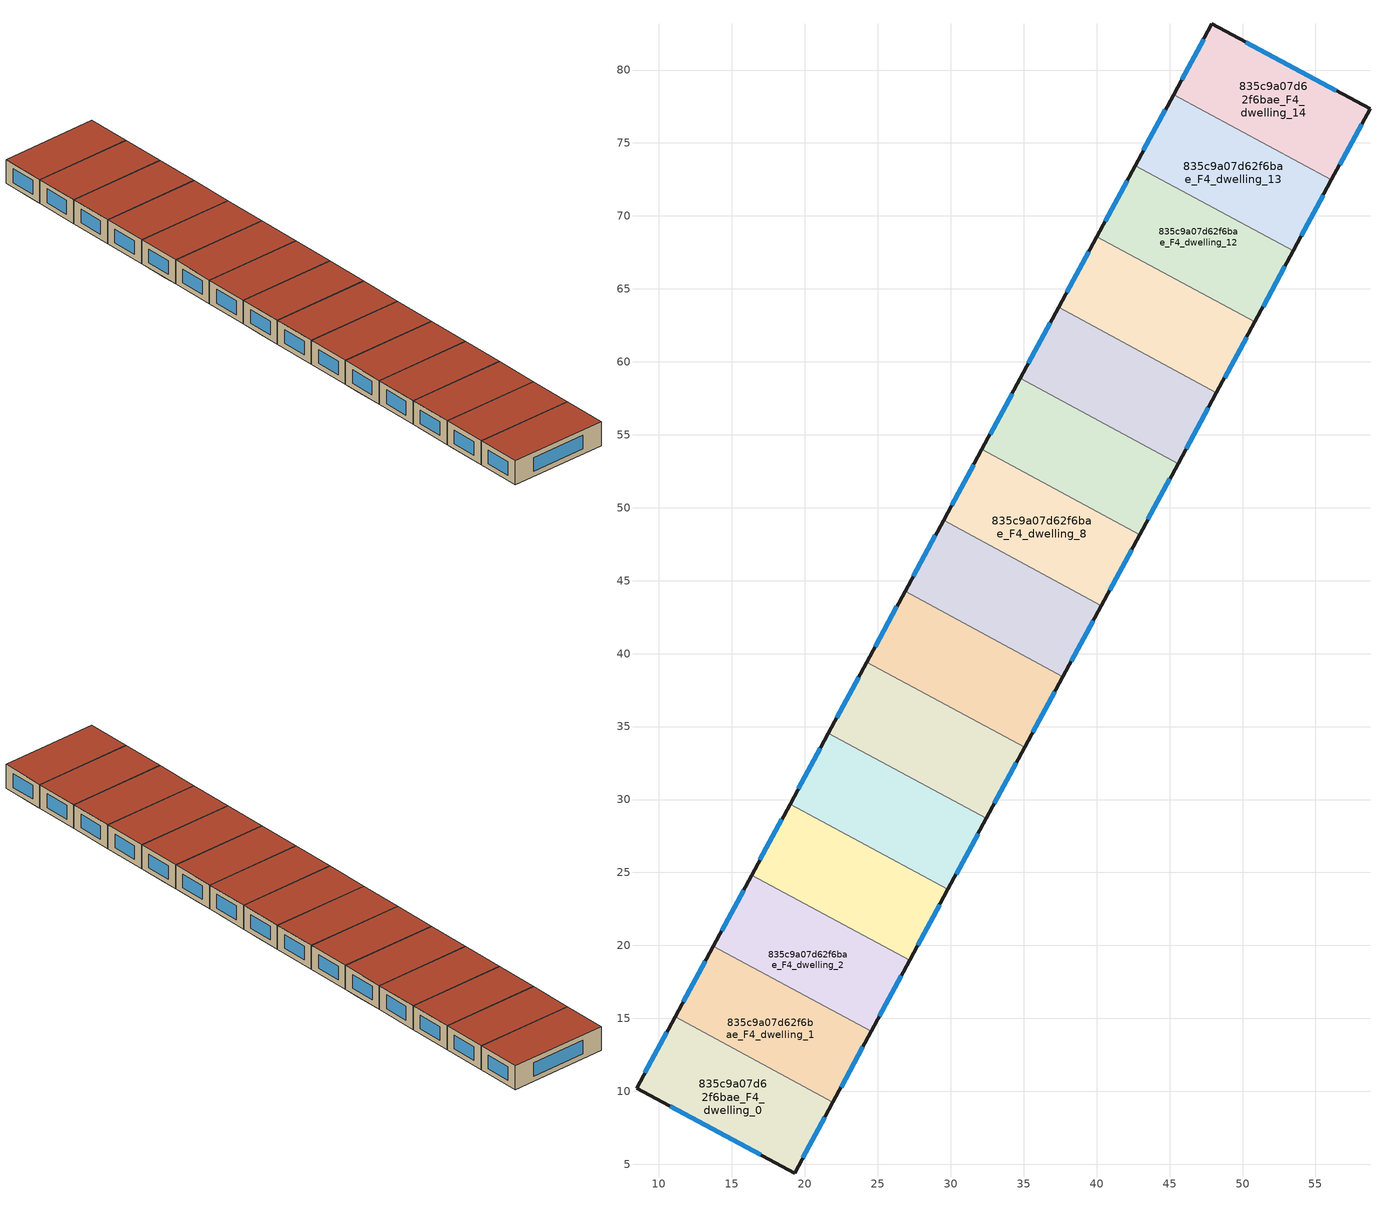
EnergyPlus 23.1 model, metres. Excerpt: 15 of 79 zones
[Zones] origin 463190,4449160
835c9a07d62f6bae_F4_dwelling_0
 floor to 835c9a07d62f6bae_F3_dwelling_0 (EU_floor_Construction): 21.75,8.94 19.29,4.4 8.46,10.21 10.94,14.79 z12
 floor to 835c9a07d62f6bae_F3_dwelling_1 (EU_floor_Construction): 21.92,9.25 21.75,8.94 10.94,14.79 11.1,15.09 z12
 wall outside (EU_wall_Construction): 11.1,15.09 8.46,10.21 19.29,4.4 21.92,9.25 z12:15
 wall to 835c9a07d62f6bae_F4_dwelling_1 (EU_wall_Construction): 21.92,9.25 11.1,15.09 z12:15
 window (EU_Window_Construction): 19.86,5.44 21.35,8.21 / 10.78,8.97 16.97,5.64 / 10.54,14.05 9.03,11.26 z12.64:14.36
 roof outside (EU_roof_Construction): 19.29,4.4 21.92,9.25 11.1,15.09 8.46,10.21 z15
835c9a07d62f6bae_F4_dwelling_1
 floor to 835c9a07d62f6bae_F3_dwelling_1 (EU_floor_Construction): 24.22,13.5 21.92,9.25 11.1,15.09 13.4,19.35 z12
 floor to 835c9a07d62f6bae_F3_dwelling_2 (EU_floor_Construction): 24.55,14.11 24.22,13.5 13.4,19.35 13.73,19.96 z12
 wall outside (EU_wall_Construction): 21.92,9.25 24.55,14.11 / 13.73,19.96 11.1,15.09 z12:15
 wall to 835c9a07d62f6bae_F4_dwelling_2 (EU_wall_Construction): 24.55,14.11 13.73,19.96 z12:15
 window (EU_Window_Construction): 22.48,10.29 23.98,13.07 / 13.17,18.92 11.66,16.13 z12.64:14.36
 roof outside (EU_roof_Construction): 21.92,9.25 24.55,14.11 13.73,19.96 11.1,15.09 z15
835c9a07d62f6bae_F4_dwelling_10
 floor to 835c9a07d62f6bae_F3_dwelling_11 (EU_floor_Construction): 48.21,57.88 46.4,54.54 35.59,60.38 37.39,63.73 z12
 floor adiabatic (EU_floor_Construction): 46.4,54.54 45.58,53.02 34.76,58.87 35.59,60.38 z12
 wall outside (EU_wall_Construction): 45.58,53.02 48.21,57.88 / 37.39,63.73 34.76,58.87 z12:15
 wall to 835c9a07d62f6bae_F4_dwelling_11 (EU_wall_Construction): 48.21,57.88 37.39,63.73 z12:15
 wall to 835c9a07d62f6bae_F4_dwelling_9 (EU_wall_Construction): 34.76,58.87 45.58,53.02 z12:15
 window (EU_Window_Construction): 46.15,54.06 47.65,56.84 / 36.83,62.69 35.33,59.91 z12.64:14.36
 roof outside (EU_roof_Construction): 45.58,53.02 48.21,57.88 37.39,63.73 34.76,58.87 z15
835c9a07d62f6bae_F4_dwelling_11
 floor to 835c9a07d62f6bae_F3_dwelling_12 (EU_floor_Construction): 50.84,62.74 48.87,59.09 38.05,64.94 40.02,68.59 z12
 floor to 835c9a07d62f6bae_F3_dwelling_11 (EU_floor_Construction): 48.87,59.09 48.21,57.88 37.39,63.73 38.05,64.94 z12
 wall outside (EU_wall_Construction): 48.21,57.88 50.84,62.74 / 40.02,68.59 37.39,63.73 z12:15
 wall to 835c9a07d62f6bae_F4_dwelling_12 (EU_wall_Construction): 50.84,62.74 40.02,68.59 z12:15
 window (EU_Window_Construction): 48.78,58.92 50.28,61.7 / 39.46,67.55 37.96,64.77 z12.64:14.36
 roof outside (EU_roof_Construction): 48.21,57.88 50.84,62.74 40.02,68.59 37.39,63.73 z15
835c9a07d62f6bae_F4_dwelling_12
 floor adiabatic (EU_floor_Construction): 53.47,67.6 51.33,63.65 40.51,69.5 42.65,73.45 z12
 floor to 835c9a07d62f6bae_F3_dwelling_12 (EU_floor_Construction): 51.33,63.65 50.84,62.74 40.02,68.59 40.51,69.5 z12
 wall outside (EU_wall_Construction): 50.84,62.74 53.47,67.6 / 42.65,73.45 40.02,68.59 z12:15
 wall to 835c9a07d62f6bae_F4_dwelling_13 (EU_wall_Construction): 53.47,67.6 42.65,73.45 z12:15
 window (EU_Window_Construction): 51.4,63.78 52.91,66.56 / 42.09,72.41 40.58,69.63 z12.64:14.36
 roof outside (EU_roof_Construction): 50.84,62.74 53.47,67.6 42.65,73.45 40.02,68.59 z15
835c9a07d62f6bae_F4_dwelling_13
 floor adiabatic (EU_floor_Construction): 56.1,72.46 53.47,67.6 42.65,73.45 45.28,78.31 z12
 wall outside (EU_wall_Construction): 53.47,67.6 56.1,72.46 / 45.28,78.31 42.65,73.45 z12:15
 wall to 835c9a07d62f6bae_F4_dwelling_14 (EU_wall_Construction): 56.1,72.46 45.28,78.31 z12:15
 window (EU_Window_Construction): 54.03,68.64 55.54,71.42 / 44.72,77.27 43.21,74.49 z12.64:14.36
 roof outside (EU_roof_Construction): 53.47,67.6 56.1,72.46 45.28,78.31 42.65,73.45 z15
835c9a07d62f6bae_F4_dwelling_14
 floor to 835c9a07d62f6bae_F3_dwelling_15 (EU_floor_Construction): 58.74,77.34 56.26,72.77 45.44,78.62 47.9,83.16 z12
 floor to 835c9a07d62f6bae_F3_dwelling_14 (EU_floor_Construction): 56.26,72.77 56.1,72.46 45.28,78.31 45.44,78.62 z12
 wall outside (EU_wall_Construction): 56.1,72.46 58.74,77.34 47.9,83.16 45.28,78.31 z12:15
 window (EU_Window_Construction): 47.34,82.12 45.84,79.35 / 56.42,78.59 50.22,81.91 / 56.66,73.51 58.17,76.3 z12.64:14.36
 roof outside (EU_roof_Construction): 56.1,72.46 58.74,77.34 47.9,83.16 45.28,78.31 z15
835c9a07d62f6bae_F4_dwelling_2
 floor to 835c9a07d62f6bae_F3_dwelling_2 (EU_floor_Construction): 26.68,18.06 24.55,14.11 13.73,19.96 15.87,23.91 z12
 floor to 835c9a07d62f6bae_F3_dwelling_3 (EU_floor_Construction): 27.18,18.97 26.68,18.06 15.87,23.91 16.36,24.82 z12
 wall outside (EU_wall_Construction): 24.55,14.11 27.18,18.97 / 16.36,24.82 13.73,19.96 z12:15
 wall to 835c9a07d62f6bae_F4_dwelling_3 (EU_wall_Construction): 27.18,18.97 16.36,24.82 z12:15
 window (EU_Window_Construction): 25.11,15.15 26.61,17.93 / 15.8,23.78 14.29,21 z12.64:14.36
 roof outside (EU_roof_Construction): 24.55,14.11 27.18,18.97 16.36,24.82 13.73,19.96 z15
835c9a07d62f6bae_F4_dwelling_3
 floor to 835c9a07d62f6bae_F3_dwelling_3 (EU_floor_Construction): 29.15,22.62 27.18,18.97 16.36,24.82 18.33,28.47 z12
 floor to 835c9a07d62f6bae_F3_dwelling_4 (EU_floor_Construction): 29.81,23.84 29.15,22.62 18.33,28.47 18.99,29.68 z12
 wall outside (EU_wall_Construction): 27.18,18.97 29.81,23.84 / 18.99,29.68 16.36,24.82 z12:15
 wall to 835c9a07d62f6bae_F4_dwelling_4 (EU_wall_Construction): 29.81,23.84 18.99,29.68 z12:15
 window (EU_Window_Construction): 27.74,20.02 29.24,22.8 / 18.43,28.64 16.92,25.86 z12.64:14.36
 roof outside (EU_roof_Construction): 27.18,18.97 29.81,23.84 18.99,29.68 16.36,24.82 z15
835c9a07d62f6bae_F4_dwelling_4
 floor adiabatic (EU_floor_Construction): 31.61,27.18 29.81,23.84 18.99,29.68 20.8,33.03 z12
 floor to 835c9a07d62f6bae_F3_dwelling_5 (EU_floor_Construction): 32.44,28.7 31.61,27.18 20.8,33.03 21.62,34.55 z12
 wall outside (EU_wall_Construction): 29.81,23.84 32.44,28.7 / 21.62,34.55 18.99,29.68 z12:15
 wall to 835c9a07d62f6bae_F4_dwelling_5 (EU_wall_Construction): 32.44,28.7 21.62,34.55 z12:15
 window (EU_Window_Construction): 30.37,24.88 31.87,27.66 / 21.06,33.51 19.55,30.73 z12.64:14.36
 roof outside (EU_roof_Construction): 29.81,23.84 32.44,28.7 21.62,34.55 18.99,29.68 z15
835c9a07d62f6bae_F4_dwelling_5
 floor to 835c9a07d62f6bae_F3_dwelling_5 (EU_floor_Construction): 34.08,31.74 32.44,28.7 21.62,34.55 23.26,37.59 z12
 floor to 835c9a07d62f6bae_F3_dwelling_6 (EU_floor_Construction): 35.07,33.57 34.08,31.74 23.26,37.59 24.25,39.41 z12
 wall outside (EU_wall_Construction): 32.44,28.7 35.07,33.57 / 24.25,39.41 21.62,34.55 z12:15
 wall to 835c9a07d62f6bae_F4_dwelling_6 (EU_wall_Construction): 35.07,33.57 24.25,39.41 z12:15
 window (EU_Window_Construction): 33,29.74 34.5,32.52 / 23.68,38.37 22.18,35.59 z12.64:14.36
 roof outside (EU_roof_Construction): 32.44,28.7 35.07,33.57 24.25,39.41 21.62,34.55 z15
835c9a07d62f6bae_F4_dwelling_6
 floor to 835c9a07d62f6bae_F3_dwelling_6 (EU_floor_Construction): 36.54,36.3 35.07,33.57 24.25,39.41 25.73,42.15 z12
 floor to 835c9a07d62f6bae_F3_dwelling_7 (EU_floor_Construction): 37.7,38.43 36.54,36.3 25.73,42.15 26.88,44.28 z12
 wall outside (EU_wall_Construction): 35.07,33.57 37.7,38.43 / 26.88,44.28 24.25,39.41 z12:15
 wall to 835c9a07d62f6bae_F4_dwelling_7 (EU_wall_Construction): 37.7,38.43 26.88,44.28 z12:15
 window (EU_Window_Construction): 35.63,34.61 37.13,37.39 / 26.31,43.23 24.81,40.45 z12.64:14.36
 roof outside (EU_roof_Construction): 35.07,33.57 37.7,38.43 26.88,44.28 24.25,39.41 z15
835c9a07d62f6bae_F4_dwelling_7
 floor to 835c9a07d62f6bae_F3_dwelling_7 (EU_floor_Construction): 39.01,40.86 37.7,38.43 26.88,44.28 28.19,46.71 z12
 floor to 835c9a07d62f6bae_F3_dwelling_8 (EU_floor_Construction): 40.32,43.29 39.01,40.86 28.19,46.71 29.51,49.14 z12
 wall outside (EU_wall_Construction): 37.7,38.43 40.33,43.29 / 29.51,49.14 26.88,44.28 z12:15
 wall to 835c9a07d62f6bae_F4_dwelling_8 (EU_wall_Construction): 40.33,43.29 29.51,49.14 z12:15
 window (EU_Window_Construction): 38.26,39.47 39.76,42.25 / 28.94,48.1 27.44,45.32 z12.64:14.36
 roof outside (EU_roof_Construction): 37.7,38.43 40.33,43.29 29.51,49.14 26.88,44.28 z15
835c9a07d62f6bae_F4_dwelling_8
 floor adiabatic (EU_floor_Construction): 42.95,48.15 40.33,43.29 29.51,49.14 32.14,54 z12
 wall outside (EU_wall_Construction): 40.33,43.29 42.95,48.15 / 32.14,54 29.51,49.14 z12:15
 wall to 835c9a07d62f6bae_F4_dwelling_9 (EU_wall_Construction): 42.95,48.15 32.14,54 z12:15
 window (EU_Window_Construction): 40.89,44.33 42.39,47.11 / 31.57,52.96 30.07,50.18 z12.64:14.36
 roof outside (EU_roof_Construction): 40.33,43.29 42.95,48.15 32.14,54 29.51,49.14 z15
835c9a07d62f6bae_F4_dwelling_9
 floor adiabatic (EU_floor_Construction): 45.58,53.02 43.94,49.98 33.12,55.83 34.76,58.87 z12
 floor to 835c9a07d62f6bae_F3_dwelling_9 (EU_floor_Construction): 43.94,49.98 42.95,48.15 32.14,54 33.12,55.83 z12
 wall outside (EU_wall_Construction): 42.95,48.15 45.58,53.02 / 34.76,58.87 32.14,54 z12:15
 window (EU_Window_Construction): 43.52,49.19 45.02,51.97 / 34.2,57.82 32.7,55.04 z12.64:14.36
 roof outside (EU_roof_Construction): 42.95,48.15 45.58,53.02 34.76,58.87 32.14,54 z15
[Building]
EU S2 Campaign: North Axis=0; Terrain=City; Solar Distribution=FullExterior
[Site:Location]
Yerevan-Zvartnots.Intl.AP: Latitude=40.15; Longitude=44.383; Time Zone=4; Elevation=854
[SizingPeriod:WeatherFileDays]
AnnualSizingPeriod: Begin Month=1; Begin Day of Month=1; End Month=12; End Day of Month=31; Day of Week for Start Day=Monday; Use Weather File Daylight Saving Period=No; Use Weather File Rain and Snow Indicators=No
[MATERIAL]
EU_InternalMass_Material: Roughness=MediumRough; Thickness=0.1; Conductivity=1; Density=1800; Specific Heat=900; Thermal Absorptance=0.9; Solar Absorptance=0.7; Visible Absorptance=0.7
[MATERIAL:NOMASS] Roughness=MediumRough; Thermal Absorptance=0.9; Solar Absorptance=0.7; Visible Absorptance=0.7
Name | Thermal Resistance
EU_wall_NoMass | 1.05043
EU_roof_NoMass | 1.45357
EU_floor_NoMass | 0.478065
[WINDOWMATERIAL:SIMPLEGLAZINGSYSTEM]
EU_Window_SimpleGlazing: UFactor=2.5566; Solar Heat Gain Coefficient=0.75; Visible Transmittance=0.75
[CONSTRUCTION]
EU_wall_Construction: EU_wall_NoMass
EU_roof_Construction: EU_roof_NoMass
EU_floor_Construction: EU_floor_NoMass
EU_Window_Construction: EU_Window_SimpleGlazing
EU_InternalMass_Construction: EU_InternalMass_Material
[ZONE] Type=1; Multiplier=1; Ceiling Height=autocalculate; Floor Area=autocalculate; Part of Total Floor Area=Yes
Name | Volume
835c9a07d62f6bae_F4_dwelling_0 | 203.943
835c9a07d62f6bae_F4_dwelling_1 | 203.944
835c9a07d62f6bae_F4_dwelling_10 | 203.953
835c9a07d62f6bae_F4_dwelling_11 | 203.95
835c9a07d62f6bae_F4_dwelling_12 | 203.938
835c9a07d62f6bae_F4_dwelling_13 | 203.958
835c9a07d62f6bae_F4_dwelling_14 | 203.956
835c9a07d62f6bae_F4_dwelling_2 | 203.98
835c9a07d62f6bae_F4_dwelling_3; 835c9a07d62f6bae_F4_dwelling_6 | 203.947
835c9a07d62f6bae_F4_dwelling_4 | 203.963
835c9a07d62f6bae_F4_dwelling_5 | 203.981
835c9a07d62f6bae_F4_dwelling_7 | 203.951
835c9a07d62f6bae_F4_dwelling_8 | 203.97
835c9a07d62f6bae_F4_dwelling_9 | 203.969
[INTERNALMASS] Construction=EU_InternalMass_Construction
Name | Zone or ZoneList | Surface Area
835c9a07d62f6bae_F4_dwelling_0_EU_InternalMass | 835c9a07d62f6bae_F4_dwelling_0 | 67.9808
835c9a07d62f6bae_F4_dwelling_1_EU_InternalMass | 835c9a07d62f6bae_F4_dwelling_1 | 67.9813
835c9a07d62f6bae_F4_dwelling_2_EU_InternalMass | 835c9a07d62f6bae_F4_dwelling_2 | 67.9934
835c9a07d62f6bae_F4_dwelling_3_EU_InternalMass | 835c9a07d62f6bae_F4_dwelling_3 | 67.982
835c9a07d62f6bae_F4_dwelling_4_EU_InternalMass | 835c9a07d62f6bae_F4_dwelling_4 | 67.9874
835c9a07d62f6bae_F4_dwelling_5_EU_InternalMass | 835c9a07d62f6bae_F4_dwelling_5 | 67.9936
835c9a07d62f6bae_F4_dwelling_6_EU_InternalMass | 835c9a07d62f6bae_F4_dwelling_6 | 67.9823
835c9a07d62f6bae_F4_dwelling_7_EU_InternalMass | 835c9a07d62f6bae_F4_dwelling_7 | 67.9836
835c9a07d62f6bae_F4_dwelling_8_EU_InternalMass | 835c9a07d62f6bae_F4_dwelling_8 | 67.9898
835c9a07d62f6bae_F4_dwelling_9_EU_InternalMass | 835c9a07d62f6bae_F4_dwelling_9 | 67.9898
835c9a07d62f6bae_F4_dwelling_10_EU_InternalMass | 835c9a07d62f6bae_F4_dwelling_10 | 67.9844
835c9a07d62f6bae_F4_dwelling_11_EU_InternalMass | 835c9a07d62f6bae_F4_dwelling_11 | 67.9834
835c9a07d62f6bae_F4_dwelling_12_EU_InternalMass | 835c9a07d62f6bae_F4_dwelling_12 | 67.9793
835c9a07d62f6bae_F4_dwelling_13_EU_InternalMass | 835c9a07d62f6bae_F4_dwelling_13 | 67.986
835c9a07d62f6bae_F4_dwelling_14_EU_InternalMass | 835c9a07d62f6bae_F4_dwelling_14 | 67.9854
[OTHEREQUIPMENT] Fuel Type=Electricity; Design Level Calculation Method=Watts/Area; Power per Zone Floor Area=1; Fraction Latent=0; Fraction Radiant=0; Fraction Lost=0; Carbon Dioxide Generation Rate=0; EndUse Subcategory=EU_Step8_InternalGains
Name | Zone or ZoneList or Space or SpaceList | Schedule
EU_Step8_InternalGain_835c9a07d62f6bae_F4_dwelling_0_f000 | 835c9a07d62f6bae_F4_dwelling_0 | EU_Step8_GainSchedule_835c9a07d62f6bae_F4_dwelling_0_f000
EU_Step8_InternalGain_835c9a07d62f6bae_F4_dwelling_1_f000 | 835c9a07d62f6bae_F4_dwelling_1 | EU_Step8_GainSchedule_835c9a07d62f6bae_F4_dwelling_1_f000
EU_Step8_InternalGain_835c9a07d62f6bae_F4_dwelling_2_f000 | 835c9a07d62f6bae_F4_dwelling_2 | EU_Step8_GainSchedule_835c9a07d62f6bae_F4_dwelling_2_f000
EU_Step8_InternalGain_835c9a07d62f6bae_F4_dwelling_3_f000 | 835c9a07d62f6bae_F4_dwelling_3 | EU_Step8_GainSchedule_835c9a07d62f6bae_F4_dwelling_3_f000
EU_Step8_InternalGain_835c9a07d62f6bae_F4_dwelling_4_f000 | 835c9a07d62f6bae_F4_dwelling_4 | EU_Step8_GainSchedule_835c9a07d62f6bae_F4_dwelling_4_f000
EU_Step8_InternalGain_835c9a07d62f6bae_F4_dwelling_5_f000 | 835c9a07d62f6bae_F4_dwelling_5 | EU_Step8_GainSchedule_835c9a07d62f6bae_F4_dwelling_5_f000
EU_Step8_InternalGain_835c9a07d62f6bae_F4_dwelling_6_f000 | 835c9a07d62f6bae_F4_dwelling_6 | EU_Step8_GainSchedule_835c9a07d62f6bae_F4_dwelling_6_f000
EU_Step8_InternalGain_835c9a07d62f6bae_F4_dwelling_7_f000 | 835c9a07d62f6bae_F4_dwelling_7 | EU_Step8_GainSchedule_835c9a07d62f6bae_F4_dwelling_7_f000
EU_Step8_InternalGain_835c9a07d62f6bae_F4_dwelling_8_f000 | 835c9a07d62f6bae_F4_dwelling_8 | EU_Step8_GainSchedule_835c9a07d62f6bae_F4_dwelling_8_f000
EU_Step8_InternalGain_835c9a07d62f6bae_F4_dwelling_9_f000 | 835c9a07d62f6bae_F4_dwelling_9 | EU_Step8_GainSchedule_835c9a07d62f6bae_F4_dwelling_9_f000
EU_Step8_InternalGain_835c9a07d62f6bae_F4_dwelling_10_f000 | 835c9a07d62f6bae_F4_dwelling_10 | EU_Step8_GainSchedule_835c9a07d62f6bae_F4_dwelling_10_f000
EU_Step8_InternalGain_835c9a07d62f6bae_F4_dwelling_11_f000 | 835c9a07d62f6bae_F4_dwelling_11 | EU_Step8_GainSchedule_835c9a07d62f6bae_F4_dwelling_11_f000
EU_Step8_InternalGain_835c9a07d62f6bae_F4_dwelling_12_f000 | 835c9a07d62f6bae_F4_dwelling_12 | EU_Step8_GainSchedule_835c9a07d62f6bae_F4_dwelling_12_f000
EU_Step8_InternalGain_835c9a07d62f6bae_F4_dwelling_13_f000 | 835c9a07d62f6bae_F4_dwelling_13 | EU_Step8_GainSchedule_835c9a07d62f6bae_F4_dwelling_13_f000
EU_Step8_InternalGain_835c9a07d62f6bae_F4_dwelling_14_f000 | 835c9a07d62f6bae_F4_dwelling_14 | EU_Step8_GainSchedule_835c9a07d62f6bae_F4_dwelling_14_f000
[ZONEVENTILATION:DESIGNFLOWRATE] Schedule=EU_AlwaysOn; Design Flow Rate Calculation Method=AirChanges/Hour; Air Changes per Hour=0.557805; Ventilation Type=Natural; Fan Pressure Rise=0; Fan Total Efficiency=1; Constant Term Coefficient=1; Temperature Term Coefficient=0; Velocity Term Coefficient=0; Velocity Squared Term Coefficient=0; Minimum Indoor Temperature=-100; Maximum Indoor Temperature=100; Delta Temperature=-100; Minimum Outdoor Temperature=-100; Maximum Outdoor Temperature=100; Maximum Wind Speed=40
Name | Zone or ZoneList or Space or SpaceList
EU_ConstantAir_835c9a07d62f6bae_F4_dwelling_0 | 835c9a07d62f6bae_F4_dwelling_0
EU_ConstantAir_835c9a07d62f6bae_F4_dwelling_1 | 835c9a07d62f6bae_F4_dwelling_1
EU_ConstantAir_835c9a07d62f6bae_F4_dwelling_2 | 835c9a07d62f6bae_F4_dwelling_2
EU_ConstantAir_835c9a07d62f6bae_F4_dwelling_3 | 835c9a07d62f6bae_F4_dwelling_3
EU_ConstantAir_835c9a07d62f6bae_F4_dwelling_4 | 835c9a07d62f6bae_F4_dwelling_4
EU_ConstantAir_835c9a07d62f6bae_F4_dwelling_5 | 835c9a07d62f6bae_F4_dwelling_5
EU_ConstantAir_835c9a07d62f6bae_F4_dwelling_6 | 835c9a07d62f6bae_F4_dwelling_6
EU_ConstantAir_835c9a07d62f6bae_F4_dwelling_7 | 835c9a07d62f6bae_F4_dwelling_7
EU_ConstantAir_835c9a07d62f6bae_F4_dwelling_8 | 835c9a07d62f6bae_F4_dwelling_8
EU_ConstantAir_835c9a07d62f6bae_F4_dwelling_9 | 835c9a07d62f6bae_F4_dwelling_9
EU_ConstantAir_835c9a07d62f6bae_F4_dwelling_10 | 835c9a07d62f6bae_F4_dwelling_10
EU_ConstantAir_835c9a07d62f6bae_F4_dwelling_11 | 835c9a07d62f6bae_F4_dwelling_11
EU_ConstantAir_835c9a07d62f6bae_F4_dwelling_12 | 835c9a07d62f6bae_F4_dwelling_12
EU_ConstantAir_835c9a07d62f6bae_F4_dwelling_13 | 835c9a07d62f6bae_F4_dwelling_13
EU_ConstantAir_835c9a07d62f6bae_F4_dwelling_14 | 835c9a07d62f6bae_F4_dwelling_14
[HVACTEMPLATE:THERMOSTAT] Constant Heating Setpoint=20; Constant Cooling Setpoint=50
EU_HeatOnly_835c9a07d62f6bae_F0_dwelling_8; EU_HeatOnly_835c9a07d62f6bae_F0_dwelling_9; EU_HeatOnly_835c9a07d62f6bae_F0_dwelling_10; EU_HeatOnly_835c9a07d62f6bae_F0_dwelling_11; EU_HeatOnly_835c9a07d62f6bae_F0_dwelling_12; EU_HeatOnly_835c9a07d62f6bae_F0_dwelling_13; EU_HeatOnly_835c9a07d62f6bae_F0_dwelling_14; EU_HeatOnly_835c9a07d62f6bae_F0_dwelling_15; EU_HeatOnly_835c9a07d62f6bae_F1_dwelling_0; EU_HeatOnly_835c9a07d62f6bae_F1_dwelling_1; EU_HeatOnly_835c9a07d62f6bae_F1_dwelling_2; EU_HeatOnly_835c9a07d62f6bae_F1_dwelling_3; EU_HeatOnly_835c9a07d62f6bae_F1_dwelling_4; EU_HeatOnly_835c9a07d62f6bae_F1_dwelling_5; EU_HeatOnly_835c9a07d62f6bae_F1_dwelling_6; EU_HeatOnly_835c9a07d62f6bae_F1_dwelling_7; EU_HeatOnly_835c9a07d62f6bae_F1_dwelling_8; EU_HeatOnly_835c9a07d62f6bae_F1_dwelling_9; EU_HeatOnly_835c9a07d62f6bae_F1_dwelling_10; EU_HeatOnly_835c9a07d62f6bae_F1_dwelling_11; EU_HeatOnly_835c9a07d62f6bae_F1_dwelling_12; EU_HeatOnly_835c9a07d62f6bae_F1_dwelling_13; EU_HeatOnly_835c9a07d62f6bae_F1_dwelling_14; EU_HeatOnly_835c9a07d62f6bae_F1_dwelling_15; EU_HeatOnly_835c9a07d62f6bae_F2_dwelling_0; EU_HeatOnly_835c9a07d62f6bae_F2_dwelling_1; EU_HeatOnly_835c9a07d62f6bae_F2_dwelling_2; EU_HeatOnly_835c9a07d62f6bae_F2_dwelling_3; EU_HeatOnly_835c9a07d62f6bae_F2_dwelling_4; EU_HeatOnly_835c9a07d62f6bae_F2_dwelling_5; EU_HeatOnly_835c9a07d62f6bae_F2_dwelling_6; EU_HeatOnly_835c9a07d62f6bae_F2_dwelling_7; EU_HeatOnly_835c9a07d62f6bae_F2_dwelling_8; EU_HeatOnly_835c9a07d62f6bae_F2_dwelling_9; EU_HeatOnly_835c9a07d62f6bae_F2_dwelling_10; EU_HeatOnly_835c9a07d62f6bae_F2_dwelling_11; EU_HeatOnly_835c9a07d62f6bae_F2_dwelling_12; EU_HeatOnly_835c9a07d62f6bae_F2_dwelling_13; EU_HeatOnly_835c9a07d62f6bae_F2_dwelling_14; EU_HeatOnly_835c9a07d62f6bae_F2_dwelling_15; EU_HeatOnly_835c9a07d62f6bae_F3_dwelling_0; EU_HeatOnly_835c9a07d62f6bae_F3_dwelling_1; EU_HeatOnly_835c9a07d62f6bae_F3_dwelling_2; EU_HeatOnly_835c9a07d62f6bae_F3_dwelling_3; EU_HeatOnly_835c9a07d62f6bae_F3_dwelling_4; EU_HeatOnly_835c9a07d62f6bae_F3_dwelling_5; EU_HeatOnly_835c9a07d62f6bae_F3_dwelling_6; EU_HeatOnly_835c9a07d62f6bae_F3_dwelling_7; EU_HeatOnly_835c9a07d62f6bae_F3_dwelling_8; EU_HeatOnly_835c9a07d62f6bae_F3_dwelling_9; EU_HeatOnly_835c9a07d62f6bae_F3_dwelling_10; EU_HeatOnly_835c9a07d62f6bae_F3_dwelling_11; EU_HeatOnly_835c9a07d62f6bae_F3_dwelling_12; EU_HeatOnly_835c9a07d62f6bae_F3_dwelling_13; EU_HeatOnly_835c9a07d62f6bae_F3_dwelling_14; EU_HeatOnly_835c9a07d62f6bae_F3_dwelling_15; EU_HeatOnly_835c9a07d62f6bae_F4_dwelling_0; EU_HeatOnly_835c9a07d62f6bae_F4_dwelling_1; EU_HeatOnly_835c9a07d62f6bae_F4_dwelling_2; EU_HeatOnly_835c9a07d62f6bae_F4_dwelling_3; EU_HeatOnly_835c9a07d62f6bae_F4_dwelling_4; EU_HeatOnly_835c9a07d62f6bae_F4_dwelling_5; EU_HeatOnly_835c9a07d62f6bae_F4_dwelling_6; EU_HeatOnly_835c9a07d62f6bae_F4_dwelling_7; EU_HeatOnly_835c9a07d62f6bae_F4_dwelling_8; EU_HeatOnly_835c9a07d62f6bae_F4_dwelling_9; EU_HeatOnly_835c9a07d62f6bae_F4_dwelling_10; EU_HeatOnly_835c9a07d62f6bae_F4_dwelling_11; EU_HeatOnly_835c9a07d62f6bae_F4_dwelling_12; EU_HeatOnly_835c9a07d62f6bae_F4_dwelling_13; EU_HeatOnly_835c9a07d62f6bae_F4_dwelling_14
[HVACTEMPLATE:ZONE:IDEALLOADSAIRSYSTEM] System Availability Schedule=EU_AlwaysOn; Maximum Heating Supply Air Temperature=50; Minimum Cooling Supply Air Temperature=13; Maximum Heating Supply Air Humidity Ratio=0.0156; Minimum Cooling Supply Air Humidity Ratio=0.0077; Heating Limit=NoLimit; Cooling Limit=NoLimit; Heating Availability Schedule=EU_AlwaysOn; Cooling Availability Schedule=EU_CoolingOff; Dehumidification Control Type=ConstantSensibleHeatRatio; Cooling Sensible Heat Ratio=0.7; Dehumidification Setpoint=60; Humidification Control Type=None; Humidification Setpoint=30; Outdoor Air Method=None; Outdoor Air Flow Rate per Person=0.00944; Outdoor Air Flow Rate per Zone Floor Area=0; Outdoor Air Flow Rate per Zone=0; Demand Controlled Ventilation Type=None; Outdoor Air Economizer Type=NoEconomizer; Heat Recovery Type=None; Sensible Heat Recovery Effectiveness=0.7; Latent Heat Recovery Effectiveness=0.65
Name | Template Thermostat
835c9a07d62f6bae_F4_dwelling_0 | EU_HeatOnly_835c9a07d62f6bae_F4_dwelling_0
835c9a07d62f6bae_F4_dwelling_1 | EU_HeatOnly_835c9a07d62f6bae_F4_dwelling_1
835c9a07d62f6bae_F4_dwelling_2 | EU_HeatOnly_835c9a07d62f6bae_F4_dwelling_2
835c9a07d62f6bae_F4_dwelling_3 | EU_HeatOnly_835c9a07d62f6bae_F4_dwelling_3
835c9a07d62f6bae_F4_dwelling_4 | EU_HeatOnly_835c9a07d62f6bae_F4_dwelling_4
835c9a07d62f6bae_F4_dwelling_5 | EU_HeatOnly_835c9a07d62f6bae_F4_dwelling_5
835c9a07d62f6bae_F4_dwelling_6 | EU_HeatOnly_835c9a07d62f6bae_F4_dwelling_6
835c9a07d62f6bae_F4_dwelling_7 | EU_HeatOnly_835c9a07d62f6bae_F4_dwelling_7
835c9a07d62f6bae_F4_dwelling_8 | EU_HeatOnly_835c9a07d62f6bae_F4_dwelling_8
835c9a07d62f6bae_F4_dwelling_9 | EU_HeatOnly_835c9a07d62f6bae_F4_dwelling_9
835c9a07d62f6bae_F4_dwelling_10 | EU_HeatOnly_835c9a07d62f6bae_F4_dwelling_10
835c9a07d62f6bae_F4_dwelling_11 | EU_HeatOnly_835c9a07d62f6bae_F4_dwelling_11
835c9a07d62f6bae_F4_dwelling_12 | EU_HeatOnly_835c9a07d62f6bae_F4_dwelling_12
835c9a07d62f6bae_F4_dwelling_13 | EU_HeatOnly_835c9a07d62f6bae_F4_dwelling_13
835c9a07d62f6bae_F4_dwelling_14 | EU_HeatOnly_835c9a07d62f6bae_F4_dwelling_14
[SIZING:ZONE] Zone Cooling Design Supply Air Temperature Input Method=SupplyAirTemperature; Zone Cooling Design Supply Air Temperature=13; Zone Heating Design Supply Air Temperature Input Method=SupplyAirTemperature; Zone Heating Design Supply Air Temperature=50; Zone Cooling Design Supply Air Humidity Ratio=0.008; Zone Heating Design Supply Air Humidity Ratio=0.008; Cooling Design Air Flow Method=DesignDay; Cooling Design Air Flow Rate=0; Cooling Minimum Air Flow per Zone Floor Area=0.000762; Cooling Minimum Air Flow=0; Cooling Minimum Air Flow Fraction=0.2; Heating Design Air Flow Method=DesignDay; Heating Design Air Flow Rate=0; Heating Maximum Air Flow per Zone Floor Area=0.002032; Heating Maximum Air Flow=0.141576; Heating Maximum Air Flow Fraction=0.3; Account for Dedicated Outdoor Air System=No; Dedicated Outdoor Air System Control Strategy=NeutralSupplyAir; Dedicated Outdoor Air Low Setpoint Temperature for Design=autosize; Dedicated Outdoor Air High Setpoint Temperature for Design=autosize; Zone Load Sizing Method=Sensible Load Only No Latent Load; Zone Latent Cooling Design Supply Air Humidity Ratio Input Method=HumidityRatioDifference; Zone Cooling Design Supply Air Humidity Ratio Difference=0.005; Zone Latent Heating Design Supply Air Humidity Ratio Input Method=HumidityRatioDifference; Zone Humidification Design Supply Air Humidity Ratio Difference=0.005
835c9a07d62f6bae_F4_dwelling_0; 835c9a07d62f6bae_F4_dwelling_1; 835c9a07d62f6bae_F4_dwelling_2; 835c9a07d62f6bae_F4_dwelling_3; 835c9a07d62f6bae_F4_dwelling_4; 835c9a07d62f6bae_F4_dwelling_5; 835c9a07d62f6bae_F4_dwelling_6; 835c9a07d62f6bae_F4_dwelling_7; 835c9a07d62f6bae_F4_dwelling_8; 835c9a07d62f6bae_F4_dwelling_9; 835c9a07d62f6bae_F4_dwelling_10; 835c9a07d62f6bae_F4_dwelling_11; 835c9a07d62f6bae_F4_dwelling_12; 835c9a07d62f6bae_F4_dwelling_13; 835c9a07d62f6bae_F4_dwelling_14
[SCHEDULE:CONSTANT]
Name | Hourly Value
EU_AlwaysOn | 1
EU_CoolingOff | 0
[SCHEDULE:FILE] Column Number=1; Rows to Skip at Top=0; Number of Hours of Data=8760; Column Separator=Comma; Interpolate to Timestep=No; Minutes per Item=60; Adjust Schedule for Daylight Savings=Yes
Name | File
EU_Step8_GainSchedule_835c9a07d62f6bae_F4_dwelling_0_f000 | ../../schedules/835c9a07d62f6bae/835c9a07d62f6bae_F4_dwelling_0_f000_gain.csv
EU_Step8_GainSchedule_835c9a07d62f6bae_F4_dwelling_1_f000 | ../../schedules/835c9a07d62f6bae/835c9a07d62f6bae_F4_dwelling_1_f000_gain.csv
EU_Step8_GainSchedule_835c9a07d62f6bae_F4_dwelling_2_f000 | ../../schedules/835c9a07d62f6bae/835c9a07d62f6bae_F4_dwelling_2_f000_gain.csv
EU_Step8_GainSchedule_835c9a07d62f6bae_F4_dwelling_3_f000 | ../../schedules/835c9a07d62f6bae/835c9a07d62f6bae_F4_dwelling_3_f000_gain.csv
EU_Step8_GainSchedule_835c9a07d62f6bae_F4_dwelling_4_f000 | ../../schedules/835c9a07d62f6bae/835c9a07d62f6bae_F4_dwelling_4_f000_gain.csv
EU_Step8_GainSchedule_835c9a07d62f6bae_F4_dwelling_5_f000 | ../../schedules/835c9a07d62f6bae/835c9a07d62f6bae_F4_dwelling_5_f000_gain.csv
EU_Step8_GainSchedule_835c9a07d62f6bae_F4_dwelling_6_f000 | ../../schedules/835c9a07d62f6bae/835c9a07d62f6bae_F4_dwelling_6_f000_gain.csv
EU_Step8_GainSchedule_835c9a07d62f6bae_F4_dwelling_7_f000 | ../../schedules/835c9a07d62f6bae/835c9a07d62f6bae_F4_dwelling_7_f000_gain.csv
EU_Step8_GainSchedule_835c9a07d62f6bae_F4_dwelling_8_f000 | ../../schedules/835c9a07d62f6bae/835c9a07d62f6bae_F4_dwelling_8_f000_gain.csv
EU_Step8_GainSchedule_835c9a07d62f6bae_F4_dwelling_9_f000 | ../../schedules/835c9a07d62f6bae/835c9a07d62f6bae_F4_dwelling_9_f000_gain.csv
EU_Step8_GainSchedule_835c9a07d62f6bae_F4_dwelling_10_f000 | ../../schedules/835c9a07d62f6bae/835c9a07d62f6bae_F4_dwelling_10_f000_gain.csv
EU_Step8_GainSchedule_835c9a07d62f6bae_F4_dwelling_11_f000 | ../../schedules/835c9a07d62f6bae/835c9a07d62f6bae_F4_dwelling_11_f000_gain.csv
EU_Step8_GainSchedule_835c9a07d62f6bae_F4_dwelling_12_f000 | ../../schedules/835c9a07d62f6bae/835c9a07d62f6bae_F4_dwelling_12_f000_gain.csv
EU_Step8_GainSchedule_835c9a07d62f6bae_F4_dwelling_13_f000 | ../../schedules/835c9a07d62f6bae/835c9a07d62f6bae_F4_dwelling_13_f000_gain.csv
EU_Step8_GainSchedule_835c9a07d62f6bae_F4_dwelling_14_f000 | ../../schedules/835c9a07d62f6bae/835c9a07d62f6bae_F4_dwelling_14_f000_gain.csv
